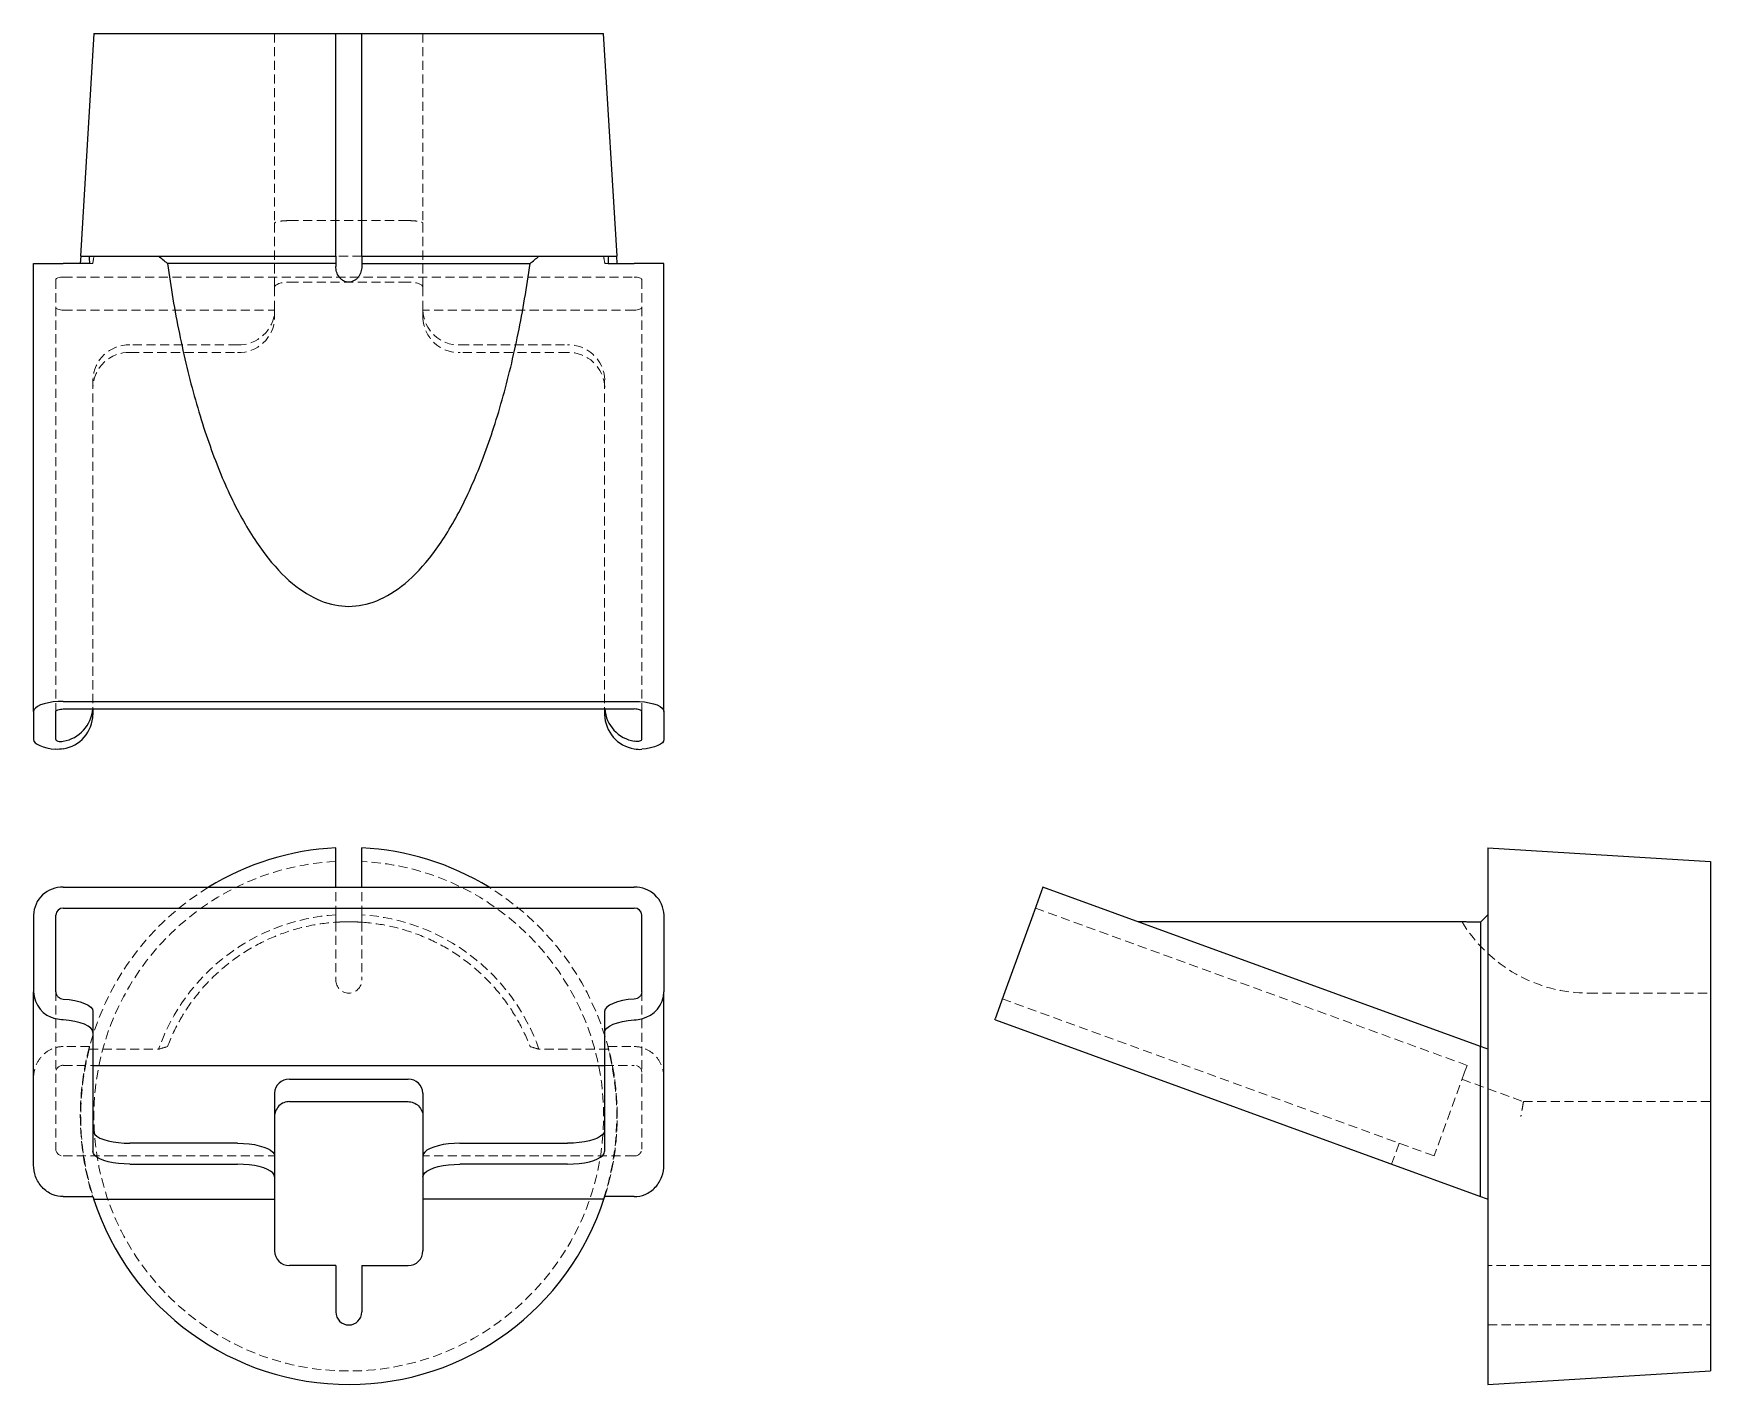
# Model space of a CAD drawing. Header units: millimetres. Extents: x 39 to 273, y 20 to 208.
import ezdxf

# ---------------------------------------------------------------- set-up
doc = ezdxf.new("R2010")
doc.units = ezdxf.units.MM
doc.linetypes.add('HIDDEN', pattern=[1.905, 1.27, -0.635])

msp = doc.modelspace()

# ---------------------------------------------------------------- linework, layer by layer
at = {"color": 7, "linetype": 'Continuous', "lineweight": 25}
for p, q in [((47.44, 208), (45.56, 176.95)), ((47.44, 208), (81.19, 208)), ((81.19, 176.95), (81.19, 208)), ((81.19, 208), (84.81, 208)), ((84.81, 176.95), (84.81, 208)), ((84.81, 208), (118.56, 208)), ((120.44, 176.95), (118.56, 208)), ((39.02, 113.44), (39.02, 175.92)), ((46.82, 175.92), (43.16, 175.92)), ((45.6, 176.95), (45.54, 175.92)), ((45.56, 176.95), (81.19, 176.95)), ((81.19, 175.92), (57.7, 175.92)), ((81.19, 176.95), (81.19, 175.92)), ((81.19, 175.92), (81.19, 175.53)), ((84.81, 176.95), (120.44, 176.95)), ((84.81, 176.95), (84.81, 175.92)), ((84.81, 175.92), (108.3, 175.92)), ((84.81, 175.92), (84.81, 175.53)), ((119.18, 175.92), (122.84, 175.92)), ((120.46, 175.92), (120.4, 176.95)), ((126.98, 113.44), (126.98, 175.92)), ((43.16, 114.86), (122.84, 114.86)), ((39.02, 113.44), (39.02, 109.55)), ((42.12, 109.55), (42.12, 113.44)), ((43.16, 113.8), (122.84, 113.8)), ((47.3, 113.8), (47.3, 113)), ((118.7, 113.8), (118.7, 113)), ((123.88, 109.55), (123.88, 113.44)), ((126.98, 113.44), (126.98, 109.55)), ((81.19, 88.94), (81.19, 94.42)), ((84.81, 88.94), (84.81, 94.42)), ((241.95, 94.42), (241.95, 19.58)), ((273, 92.53), (273, 21.46)), ((43.16, 88.94), (122.84, 88.94)), ((179.86, 88.94), (178.44, 85.05)), ((240.92, 66.71), (179.86, 88.94)), ((39.02, 85.05), (39.02, 74.35)), ((42.12, 74.35), (42.12, 85.05)), ((43.16, 86.02), (122.84, 86.02)), ((123.88, 74.35), (123.88, 85.05)), ((126.98, 85.05), (126.98, 74.35)), ((178.44, 85.05), (174.55, 74.35)), ((238.33, 84.11), (193.11, 84.11)), ((240.92, 84.05), (240.53, 84.05)), ((240.92, 84.05), (240.92, 66.71)), ((39.02, 50.19), (39.02, 74.35)), ((126.98, 50.19), (126.98, 74.35)), ((174.55, 74.35), (173.18, 70.58)), ((47.3, 71.61), (47.3, 68.69)), ((118.7, 71.61), (118.7, 68.69)), ((173.23, 70.42), (240.92, 45.79)), ((47.3, 68.69), (47.3, 52.07)), ((118.7, 68.69), (118.7, 52.07)), ((47.3, 64.09), (118.7, 64.09)), ((74.72, 62.15), (91.28, 62.15)), ((240.92, 50.19), (240.92, 62.31)), ((72.65, 60.2), (72.65, 51.45)), ((74.72, 59.03), (91.28, 59.03)), ((93.35, 60.2), (93.35, 51.45)), ((67.48, 53.22), (52.47, 53.22)), ((98.52, 53.22), (113.53, 53.22)), ((52.47, 50.3), (67.48, 50.3)), ((72.65, 51.45), (72.65, 48.53)), ((93.35, 51.45), (93.35, 48.53)), ((113.53, 50.3), (98.52, 50.3)), ((72.65, 48.53), (72.65, 45.41)), ((93.35, 48.53), (93.35, 45.41)), ((43.16, 45.79), (47.27, 45.79)), ((47.45, 45.41), (72.65, 45.41)), ((72.65, 45.41), (72.65, 38.23)), ((118.55, 45.41), (93.35, 45.41)), ((93.35, 45.41), (93.35, 38.23)), ((122.84, 45.79), (118.73, 45.79)), ((81.19, 36.16), (74.72, 36.16)), ((81.19, 36.16), (81.19, 29.69)), ((84.81, 36.16), (84.81, 29.69)), ((84.81, 36.16), (91.28, 36.16)), ((241.95, 19.58), (273, 21.46))]:
    msp.add_line(p, q, dxfattribs=at)
at = {"color": 7, "linetype": 'HIDDEN', "lineweight": 18}
for p, q in [((72.65, 208), (72.65, 181.54)), ((93.35, 208), (93.35, 181.54)), ((72.65, 181.54), (72.65, 172.62)), ((74.72, 181.91), (91.28, 181.91)), ((93.35, 181.54), (93.35, 172.62)), ((46.82, 175.92), (47.27, 175.92)), ((84.81, 176.95), (81.19, 176.95)), ((119.18, 175.92), (118.73, 175.92)), ((42.12, 173.68), (42.12, 113.44)), ((43.16, 174.04), (122.84, 174.04)), ((74.72, 173.33), (91.28, 173.33)), ((123.88, 173.68), (123.88, 113.44)), ((72.65, 172.62), (72.65, 169.43)), ((93.35, 172.62), (93.35, 169.43)), ((43.16, 169.43), (72.65, 169.43)), ((72.65, 169.43), (72.65, 168.37)), ((122.84, 169.43), (93.35, 169.43)), ((93.35, 169.43), (93.35, 168.37)), ((67.48, 164.57), (52.47, 164.57)), ((98.52, 164.57), (113.53, 164.57)), ((52.47, 163.51), (67.48, 163.51)), ((113.53, 163.51), (98.52, 163.51)), ((47.3, 159.71), (47.3, 114.06)), ((118.7, 159.71), (118.7, 114.06)), ((47.29, 113.8), (47.3, 114.06)), ((47.3, 114.06), (47.3, 113.8)), ((118.7, 114.06), (118.7, 113.8)), ((118.71, 113.8), (118.7, 114.06)), ((81.19, 85.09), (81.19, 88.94)), ((84.81, 85.09), (84.81, 88.94)), ((81.19, 85.09), (81.19, 84.05)), ((84.81, 85.09), (84.81, 84.05)), ((178.8, 86.02), (239.04, 64.09)), ((81.19, 84.05), (81.19, 75.98)), ((84.81, 84.05), (84.81, 75.98)), ((42.12, 74.35), (42.12, 52.42)), ((123.88, 74.35), (123.88, 52.42)), ((234.43, 51.45), (174.29, 73.34)), ((256.02, 74.17), (273, 74.17)), ((46.82, 66.71), (43.16, 66.71)), ((46.78, 66.34), (56.46, 66.34)), ((119.22, 66.34), (109.54, 66.34)), ((119.18, 66.71), (122.84, 66.71)), ((43.16, 64.09), (47.3, 64.09)), ((118.7, 64.09), (122.84, 64.09)), ((239.04, 64.09), (238.68, 63.12)), ((238.68, 63.12), (234.79, 52.42)), ((238.33, 62.15), (246.91, 59.03)), ((246.91, 59.03), (273, 59.03)), ((229.57, 53.22), (228.51, 50.3)), ((234.79, 52.42), (234.43, 51.45)), ((43.16, 51.45), (72.65, 51.45)), ((122.84, 51.45), (93.35, 51.45)), ((273, 36.16), (241.95, 36.16)), ((241.95, 27.88), (273, 27.88))]:
    msp.add_line(p, q, dxfattribs=at)
at = {"color": 7, "linetype": 'HIDDEN', "lineweight": 18, "flags": 128}
for points in [[(43.16, 174.04), (42.95, 174.03), (42.76, 174.01), (42.58, 173.98), (42.42, 173.93), (42.3, 173.88), (42.2, 173.82), (42.14, 173.75), (42.12, 173.68)], [(72.65, 172.62), (72.69, 172.76), (72.81, 172.89), (73, 173.01), (73.26, 173.12), (73.57, 173.21), (73.93, 173.27), (74.32, 173.31), (74.72, 173.33)], [(93.35, 172.62), (93.31, 172.76), (93.19, 172.89), (93, 173.01), (92.74, 173.12), (92.43, 173.21), (92.07, 173.27), (91.68, 173.31), (91.28, 173.33)], [(122.84, 174.04), (123.05, 174.03), (123.24, 174.01), (123.42, 173.98), (123.58, 173.93), (123.7, 173.88), (123.8, 173.82), (123.86, 173.75), (123.88, 173.68)], [(42.12, 169.79), (42.14, 169.72), (42.2, 169.65), (42.3, 169.59), (42.42, 169.54), (42.58, 169.49), (42.76, 169.46), (42.95, 169.44), (43.16, 169.43)], [(123.88, 169.79), (123.86, 169.72), (123.8, 169.65), (123.7, 169.59), (123.58, 169.54), (123.42, 169.49), (123.24, 169.46), (123.05, 169.44), (122.84, 169.43)]]:
    msp.add_lwpolyline(points, dxfattribs=at)
at = {"color": 7, "linetype": 'Continuous', "lineweight": 25, "flags": 128}
for points in [[(43.16, 114.86), (42.44, 114.84), (41.74, 114.77), (41.09, 114.67), (40.49, 114.53), (39.98, 114.35), (39.57, 114.15), (39.27, 113.93), (39.08, 113.69), (39.02, 113.44)], [(122.84, 114.86), (123.56, 114.84), (124.26, 114.77), (124.91, 114.67), (125.51, 114.53), (126.02, 114.35), (126.43, 114.15), (126.73, 113.93), (126.92, 113.69), (126.98, 113.44)], [(42.12, 113.44), (42.14, 113.51), (42.2, 113.58), (42.3, 113.64), (42.42, 113.69), (42.58, 113.74), (42.76, 113.77), (42.95, 113.79), (43.16, 113.8)], [(123.88, 113.44), (123.86, 113.51), (123.8, 113.58), (123.7, 113.64), (123.58, 113.69), (123.42, 113.74), (123.24, 113.77), (123.05, 113.79), (122.84, 113.8)], [(39.02, 109.55), (39.07, 109.32), (39.24, 109.09), (39.51, 108.88), (39.88, 108.68), (40.34, 108.51), (40.88, 108.37), (41.48, 108.25), (42.12, 108.18)], [(126.98, 109.55), (126.93, 109.32), (126.76, 109.09), (126.49, 108.88), (126.12, 108.68), (125.66, 108.51), (125.12, 108.37), (124.52, 108.25), (123.88, 108.18)], [(241.95, 94.42), (259.34, 93.36), (273, 92.53)], [(241.95, 85.09), (241.37, 84.51), (240.92, 84.05)], [(43.16, 73.34), (44, 73.26), (44.8, 73.12), (45.51, 72.94), (46.13, 72.73), (46.63, 72.48), (47, 72.2), (47.22, 71.91), (47.3, 71.61)], [(122.84, 73.34), (122, 73.26), (121.2, 73.12), (120.49, 72.94), (119.87, 72.73), (119.37, 72.48), (119, 72.2), (118.78, 71.91), (118.7, 71.61)], [(47.3, 68.69), (47.22, 68.99), (47, 69.28), (46.63, 69.56), (46.13, 69.81), (45.51, 70.03), (44.8, 70.2), (44, 70.34), (43.16, 70.42)], [(118.7, 68.69), (118.78, 68.99), (119, 69.28), (119.37, 69.56), (119.87, 69.81), (120.49, 70.03), (121.2, 70.2), (122, 70.34), (122.84, 70.42)], [(47.3, 54.99), (47.36, 54.71), (47.55, 54.44), (47.86, 54.19), (48.28, 53.95), (48.81, 53.74), (49.43, 53.56), (50.12, 53.41), (50.87, 53.31), (51.66, 53.24), (52.47, 53.22)], [(118.7, 54.99), (118.64, 54.71), (118.45, 54.44), (118.14, 54.19), (117.72, 53.95), (117.19, 53.74), (116.57, 53.56), (115.88, 53.41), (115.13, 53.31), (114.34, 53.24), (113.53, 53.22)], [(52.47, 50.3), (51.66, 50.33), (50.87, 50.39), (50.12, 50.5), (49.43, 50.64), (48.81, 50.82), (48.28, 51.03), (47.86, 51.27), (47.55, 51.53), (47.36, 51.8), (47.3, 52.07)], [(67.48, 53.22), (68.29, 53.2), (69.08, 53.13), (69.83, 53.03), (70.52, 52.88), (71.14, 52.7), (71.66, 52.49), (72.09, 52.25), (72.4, 52), (72.59, 51.73), (72.65, 51.45)], [(98.52, 53.22), (97.71, 53.2), (96.92, 53.13), (96.17, 53.03), (95.48, 52.88), (94.86, 52.7), (94.34, 52.49), (93.91, 52.25), (93.6, 52), (93.41, 51.73), (93.35, 51.45)], [(113.53, 50.3), (114.34, 50.33), (115.13, 50.39), (115.88, 50.5), (116.57, 50.64), (117.19, 50.82), (117.72, 51.03), (118.14, 51.27), (118.45, 51.53), (118.64, 51.8), (118.7, 52.07)], [(72.65, 48.53), (72.59, 48.81), (72.4, 49.08), (72.09, 49.34), (71.66, 49.57), (71.14, 49.79), (70.52, 49.97), (69.83, 50.11), (69.08, 50.22), (68.29, 50.28), (67.48, 50.3)], [(93.35, 48.53), (93.41, 48.81), (93.6, 49.08), (93.91, 49.34), (94.34, 49.57), (94.86, 49.79), (95.48, 49.97), (96.17, 50.11), (96.92, 50.22), (97.71, 50.28), (98.52, 50.3)]]:
    msp.add_lwpolyline(points, dxfattribs=at)
at = {"color": 7, "linetype": 'HIDDEN', "lineweight": 18}
for centre, radius, start, end in [((67.63, 169.59), 5.03, 268.2746, 358.1638), ((98.37, 169.59), 5.03, 181.8362, 271.7254), ((67.63, 168.53), 5.03, 268.2746, 358.1638), ((98.37, 168.53), 5.03, 181.8362, 271.7254), ((52.32, 159.55), 5.03, 88.2746, 178.1638), ((113.68, 159.55), 5.03, 1.8362, 91.7254), ((52.32, 158.49), 5.03, 88.2746, 178.1638), ((113.68, 158.49), 5.03, 1.8362, 91.7254), ((83, 57.02), 35.56, 92.9196, 87.0804), ((83, 57.02), 37.44, 121.5217, 197.9813), ((83, 57.02), 37.44, 342.2201, 58.4783), ((83, 57.02), 28.13, 93.6921, 160.6601), ((83, 57.02), 28.13, 19.3399, 86.3079), ((256.02, 94.86), 20.7, 211.2964, 270), ((83, 75.98), 1.81, 180, 360), ((83, 57.02), 37.46, 165.0064, 197.4527), ((83, 57.02), 37.4, 165.5773, 198.089), ((83, 57.02), 37.4, 341.911, 14.4227), ((83, 57.02), 37.46, 342.5473, 14.9936), ((43.13, 63.09), 1.01, 88.2746, 178.1638), ((122.87, 63.09), 1.01, 1.8362, 91.7254), ((43.13, 52.46), 1.01, 181.8362, 271.7254), ((122.87, 52.46), 1.01, 268.2746, 358.1638)]:
    msp.add_arc(centre, radius, start, end, dxfattribs=at)
at = {"color": 7, "linetype": 'Continuous', "lineweight": 25}
for centre, radius, start, end in [((42.34, 114.19), 4.96, 279.4549, 355.466), ((42.35, 113.11), 4.95, 279.3988, 358.6266), ((123.65, 113.11), 4.95, 181.3734, 260.6012), ((123.66, 114.19), 4.96, 184.534, 260.5451), ((83, 57.02), 37.44, 92.7727, 121.5217), ((83, 57.02), 37.44, 58.4783, 87.2273), ((43.03, 84.92), 4.02, 88.2014, 178.237), ((122.97, 84.92), 4.02, 1.763, 91.7986), ((43.13, 85.01), 1.01, 88.2746, 178.1638), ((122.87, 85.01), 1.01, 1.8362, 91.7254), ((42.96, 74.44), 3.94, 181.26, 257.7381), ((123.04, 74.44), 3.94, 282.2619, 358.74), ((74.66, 60.14), 2.01, 88.2746, 178.1638), ((91.34, 60.14), 2.01, 1.8362, 91.7254), ((83, 57.02), 37.44, 197.9813, 342.2201), ((74.72, 38.23), 2.07, 180, 270), ((91.28, 38.23), 2.07, 270, 0), ((83, 29.69), 1.81, 180, 0)]:
    msp.add_arc(centre, radius, start, end, dxfattribs=at)
at = {"color": 7, "linetype": 'HIDDEN', "lineweight": 18}
for points, knots in [([(74.72, 181.91), (74.48, 181.91), (74.21, 181.9), (73.7, 181.86), (73.46, 181.84), (73.06, 181.77), (72.9, 181.72), (72.7, 181.63), (72.65, 181.59), (72.65, 181.54)], [0, 0, 0, 0, 0.25, 0.25, 0.5, 0.5, 0.75, 0.75, 1, 1, 1, 1]), ([(91.28, 181.91), (91.52, 181.91), (91.79, 181.9), (92.3, 181.86), (92.54, 181.84), (92.94, 181.77), (93.1, 181.72), (93.3, 181.63), (93.35, 181.59), (93.35, 181.54)], [0, 0, 0, 0, 0.25, 0.25, 0.5, 0.5, 0.75, 0.75, 1, 1, 1, 1]), ([(57.7, 66.71), (58.16, 67.91), (58.71, 69.1), (60.01, 71.42), (60.76, 72.55), (62.44, 74.72), (63.37, 75.75), (65.4, 77.66), (66.49, 78.55), (68.8, 80.14), (70.02, 80.84), (72.54, 82.05), (73.83, 82.55), (76.45, 83.35), (77.78, 83.64), (80.41, 84.02), (81.72, 84.11), (83, 84.11)], [0, 0, 0, 0, 0.125, 0.125, 0.25, 0.25, 0.375, 0.375, 0.5, 0.5, 0.625, 0.625, 0.75, 0.75, 0.875, 0.875, 1, 1, 1, 1]), ([(84.81, 84.05), (84.81, 84.05), (84.77, 84.05), (84.66, 84.06), (84.61, 84.06), (84.49, 84.07), (84.42, 84.07), (84.27, 84.08), (84.18, 84.09), (83.98, 84.09), (83.88, 84.1), (83.65, 84.1), (83.53, 84.11), (83.27, 84.11), (83.14, 84.11), (82.87, 84.11), (82.74, 84.11), (82.49, 84.11), (82.36, 84.1), (82.13, 84.1), (82.03, 84.09), (81.83, 84.09), (81.74, 84.08), (81.5, 84.07), (81.38, 84.06), (81.23, 84.05), (81.19, 84.05), (81.19, 84.05)], [0, 0, 0, 0, 0.125, 0.125, 0.1875, 0.1875, 0.25, 0.25, 0.3125, 0.3125, 0.375, 0.375, 0.4375, 0.4375, 0.5, 0.5, 0.5625, 0.5625, 0.625, 0.625, 0.6875, 0.6875, 0.75, 0.75, 0.875, 0.875, 1, 1, 1, 1]), ([(83, 84.11), (84.28, 84.11), (85.59, 84.02), (88.22, 83.64), (89.55, 83.35), (92.17, 82.55), (93.46, 82.05), (95.98, 80.84), (97.2, 80.14), (99.51, 78.55), (100.6, 77.66), (102.63, 75.75), (103.56, 74.72), (105.24, 72.55), (105.99, 71.42), (107.29, 69.1), (107.84, 67.91), (108.3, 66.71)], [0, 0, 0, 0, 0.125, 0.125, 0.25, 0.25, 0.375, 0.375, 0.5, 0.5, 0.625, 0.625, 0.75, 0.75, 0.875, 0.875, 1, 1, 1, 1]), ([(39.02, 62.31), (39.02, 62.83), (39.11, 63.39), (39.51, 64.47), (39.82, 64.99), (40.63, 65.85), (41.12, 66.19), (42.14, 66.62), (42.67, 66.71), (43.16, 66.71)], [0, 0, 0, 0, 0.25, 0.25, 0.5, 0.5, 0.75, 0.75, 1, 1, 1, 1]), ([(126.98, 62.31), (126.98, 62.83), (126.89, 63.39), (126.49, 64.47), (126.18, 64.99), (125.37, 65.85), (124.88, 66.19), (123.86, 66.62), (123.33, 66.71), (122.84, 66.71)], [0, 0, 0, 0, 0.25, 0.25, 0.5, 0.5, 0.75, 0.75, 1, 1, 1, 1]), ([(246.91, 59.03), (246.91, 59.03), (246.9, 58.98), (246.86, 58.78), (246.84, 58.62), (246.77, 58.22), (246.72, 57.97), (246.63, 57.46), (246.59, 57.2), (246.54, 56.96)], [0, 0, 0, 0, 0.25, 0.25, 0.5, 0.5, 0.75, 0.75, 1, 1, 1, 1])]:
    msp.add_open_spline(points, degree=3, knots=knots, dxfattribs=at)
at = {"color": 7, "linetype": 'Continuous', "lineweight": 25}
for points, knots in [([(39.02, 175.92), (39.02, 175.92), (39.11, 175.92), (39.51, 175.92), (39.82, 175.92), (40.63, 175.92), (41.12, 175.92), (42.14, 175.92), (42.67, 175.92), (43.16, 175.92)], [0, 0, 0, 0, 0.25, 0.25, 0.5, 0.5, 0.75, 0.75, 1, 1, 1, 1]), ([(57.7, 175.92), (58.16, 172.64), (58.71, 169.37), (60.01, 162.99), (60.76, 159.88), (62.44, 153.93), (63.37, 151.1), (65.4, 145.83), (66.49, 143.4), (68.8, 139.03), (70.02, 137.1), (72.54, 133.78), (73.83, 132.4), (76.45, 130.22), (77.78, 129.42), (80.41, 128.36), (81.72, 128.11), (83, 128.11)], [0, 0, 0, 0, 0.125, 0.125, 0.25, 0.25, 0.375, 0.375, 0.5, 0.5, 0.625, 0.625, 0.75, 0.75, 0.875, 0.875, 1, 1, 1, 1]), ([(84.81, 175.53), (84.81, 175.27), (84.77, 175.01), (84.66, 174.63), (84.61, 174.51), (84.49, 174.27), (84.42, 174.16), (84.27, 173.95), (84.18, 173.85), (83.98, 173.68), (83.88, 173.6), (83.65, 173.47), (83.53, 173.42), (83.27, 173.35), (83.14, 173.33), (82.87, 173.33), (82.74, 173.35), (82.49, 173.41), (82.36, 173.46), (82.13, 173.59), (82.03, 173.67), (81.83, 173.84), (81.74, 173.94), (81.5, 174.26), (81.38, 174.5), (81.23, 175), (81.19, 175.27), (81.19, 175.53)], [0, 0, 0, 0, 0.125, 0.125, 0.1875, 0.1875, 0.25, 0.25, 0.3125, 0.3125, 0.375, 0.375, 0.4375, 0.4375, 0.5, 0.5, 0.5625, 0.5625, 0.625, 0.625, 0.6875, 0.6875, 0.75, 0.75, 0.875, 0.875, 1, 1, 1, 1]), ([(83, 128.11), (84.28, 128.11), (85.59, 128.36), (88.22, 129.42), (89.55, 130.22), (92.17, 132.4), (93.46, 133.78), (95.98, 137.1), (97.2, 139.03), (99.51, 143.4), (100.6, 145.83), (102.63, 151.1), (103.56, 153.93), (105.24, 159.88), (105.99, 162.99), (107.29, 169.37), (107.84, 172.64), (108.3, 175.92)], [0, 0, 0, 0, 0.125, 0.125, 0.25, 0.25, 0.375, 0.375, 0.5, 0.5, 0.625, 0.625, 0.75, 0.75, 0.875, 0.875, 1, 1, 1, 1]), ([(126.98, 175.92), (126.98, 175.92), (126.89, 175.92), (126.49, 175.92), (126.18, 175.92), (125.37, 175.92), (124.88, 175.92), (123.86, 175.92), (123.33, 175.92), (122.84, 175.92)], [0, 0, 0, 0, 0.25, 0.25, 0.5, 0.5, 0.75, 0.75, 1, 1, 1, 1]), ([(42.12, 109.55), (42.12, 109.5), (42.15, 109.46), (42.25, 109.37), (42.33, 109.33), (42.52, 109.28), (42.64, 109.26), (42.89, 109.26), (43.02, 109.27), (43.16, 109.29)], [0, 0, 0, 0, 0.25, 0.25, 0.5, 0.5, 0.75, 0.75, 1, 1, 1, 1]), ([(123.88, 109.55), (123.88, 109.5), (123.85, 109.46), (123.75, 109.37), (123.67, 109.33), (123.48, 109.28), (123.36, 109.26), (123.11, 109.26), (122.98, 109.27), (122.84, 109.29)], [0, 0, 0, 0, 0.25, 0.25, 0.5, 0.5, 0.75, 0.75, 1, 1, 1, 1]), ([(240.53, 84.05), (240.27, 84.05), (240.01, 84.05), (239.63, 84.06), (239.51, 84.06), (239.27, 84.07), (239.16, 84.07), (238.95, 84.08), (238.85, 84.09), (238.67, 84.09), (238.6, 84.1), (238.47, 84.1), (238.42, 84.11), (238.35, 84.11), (238.33, 84.11), (238.33, 84.11)], [0, 0, 0, 0, 0.25, 0.25, 0.375, 0.375, 0.5, 0.5, 0.625, 0.625, 0.75, 0.75, 0.875, 0.875, 1, 1, 1, 1]), ([(42.12, 74.35), (42.12, 74.22), (42.15, 74.09), (42.25, 73.86), (42.33, 73.75), (42.52, 73.57), (42.64, 73.49), (42.89, 73.38), (43.02, 73.35), (43.16, 73.34)], [0, 0, 0, 0, 0.25, 0.25, 0.5, 0.5, 0.75, 0.75, 1, 1, 1, 1]), ([(123.88, 74.35), (123.88, 74.22), (123.85, 74.09), (123.75, 73.86), (123.67, 73.75), (123.48, 73.57), (123.36, 73.49), (123.11, 73.38), (122.98, 73.35), (122.84, 73.34)], [0, 0, 0, 0, 0.25, 0.25, 0.5, 0.5, 0.75, 0.75, 1, 1, 1, 1]), ([(240.92, 62.31), (240.92, 62.83), (240.92, 63.39), (240.92, 64.47), (240.92, 64.99), (240.92, 65.85), (240.92, 66.19), (240.92, 66.62), (240.92, 66.71), (240.92, 66.71)], [0, 0, 0, 0, 0.25, 0.25, 0.5, 0.5, 0.75, 0.75, 1, 1, 1, 1]), ([(74.72, 59.03), (74.48, 59.03), (74.21, 58.98), (73.7, 58.78), (73.46, 58.62), (73.06, 58.22), (72.9, 57.97), (72.7, 57.46), (72.65, 57.2), (72.65, 56.96)], [0, 0, 0, 0, 0.25, 0.25, 0.5, 0.5, 0.75, 0.75, 1, 1, 1, 1]), ([(91.28, 59.03), (91.52, 59.03), (91.79, 58.98), (92.3, 58.78), (92.54, 58.62), (92.94, 58.22), (93.1, 57.97), (93.3, 57.46), (93.35, 57.2), (93.35, 56.96)], [0, 0, 0, 0, 0.25, 0.25, 0.5, 0.5, 0.75, 0.75, 1, 1, 1, 1]), ([(43.16, 45.79), (42.67, 45.79), (42.14, 45.88), (41.12, 46.31), (40.63, 46.65), (39.82, 47.51), (39.51, 48.03), (39.11, 49.11), (39.02, 49.67), (39.02, 50.19)], [0, 0, 0, 0, 0.25, 0.25, 0.5, 0.5, 0.75, 0.75, 1, 1, 1, 1]), ([(122.84, 45.79), (123.33, 45.79), (123.86, 45.88), (124.88, 46.31), (125.37, 46.65), (126.18, 47.51), (126.49, 48.03), (126.89, 49.11), (126.98, 49.67), (126.98, 50.19)], [0, 0, 0, 0, 0.25, 0.25, 0.5, 0.5, 0.75, 0.75, 1, 1, 1, 1]), ([(240.92, 45.79), (240.92, 45.79), (240.92, 45.88), (240.92, 46.31), (240.92, 46.65), (240.92, 47.51), (240.92, 48.03), (240.92, 49.11), (240.92, 49.67), (240.92, 50.19)], [0, 0, 0, 0, 0.25, 0.25, 0.5, 0.5, 0.75, 0.75, 1, 1, 1, 1])]:
    msp.add_open_spline(points, degree=3, knots=knots, dxfattribs=at)
for points in [[(46.78, 176.95), (46.79, 176.61), (46.81, 176.26), (46.82, 175.92)], [(57.7, 175.92), (57.29, 176.26), (56.87, 176.61), (56.46, 176.95)], [(108.3, 175.92), (108.71, 176.26), (109.13, 176.61), (109.54, 176.95)], [(119.22, 176.95), (119.21, 176.61), (119.19, 176.26), (119.18, 175.92)], [(43.16, 108.23), (42.81, 108.16), (42.46, 108.15), (42.12, 108.18)], [(122.84, 108.23), (123.19, 108.16), (123.54, 108.15), (123.88, 108.18)], [(43.16, 70.42), (42.81, 70.45), (42.46, 70.5), (42.12, 70.58)], [(122.84, 70.42), (123.19, 70.45), (123.54, 70.5), (123.88, 70.58)], [(173.23, 70.42), (173.16, 70.45), (173.15, 70.5), (173.18, 70.58)], [(241.95, 66.34), (241.61, 66.46), (241.26, 66.59), (240.92, 66.71)], [(47.27, 45.79), (47.33, 45.66), (47.39, 45.54), (47.45, 45.41)], [(118.73, 45.79), (118.67, 45.66), (118.61, 45.54), (118.55, 45.41)], [(240.92, 45.79), (241.26, 45.66), (241.61, 45.54), (241.95, 45.41)]]:
    msp.add_open_spline(points, degree=3, dxfattribs=at)
at = {"color": 7, "linetype": 'HIDDEN', "lineweight": 18}
for points in [[(47.27, 175.92), (47.33, 176.26), (47.39, 176.61), (47.45, 176.95)], [(118.73, 175.92), (118.67, 176.26), (118.61, 176.61), (118.55, 176.95)], [(46.78, 66.34), (46.79, 66.46), (46.81, 66.59), (46.82, 66.71)], [(57.7, 66.71), (57.29, 66.59), (56.87, 66.46), (56.46, 66.34)], [(108.3, 66.71), (108.71, 66.59), (109.13, 66.46), (109.54, 66.34)], [(119.22, 66.34), (119.21, 66.46), (119.19, 66.59), (119.18, 66.71)]]:
    msp.add_open_spline(points, degree=3, dxfattribs=at)

doc.saveas('drawing.dxf')
